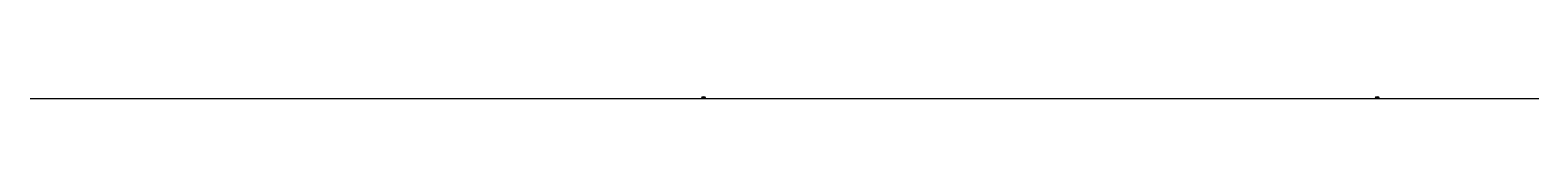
# Model space of a CAD drawing. Header units: inches. Extents: x 9 to 586, y 13 to 787.
# Drawn here: x 8.9 to 223.2, y 13 to 13.3 of the extents above; entities that cross this region are included whole.
import ezdxf

# ---------------------------------------------------------------- set-up
doc = ezdxf.new("R2010")
doc.units = ezdxf.units.IN
doc.header["$MEASUREMENT"] = 0
doc.layers.add('图层 1', color=7, linetype='Continuous')

msp = doc.modelspace()

# ---------------------------------------------------------------- hatches: boundary and pattern name
at = {"layer": '图层 1', "true_color": 0xffffff}
for points in [[(104.82, 12.98), (104.88, 13.22), (105.12, 13.28), (105.36, 13.22), (105.42, 12.98)], [(201, 12.98), (201.06, 13.22), (201.3, 13.28), (201.54, 13.22), (201.6, 12.98)]]:
    msp.add_hatch(color=7, dxfattribs=at).paths.add_polyline_path(points)

# ---------------------------------------------------------------- linework, layer by layer
at = {"layer": '图层 1', "color": 7, "lineweight": 25, "true_color": 0xffffff}
msp.add_lwpolyline([(8.94, 12.98), (586.02, 12.98)], dxfattribs=at)
at = {"layer": '图层 1', "lineweight": 0}
for points in [[(104.82, 12.98), (104.88, 13.22), (105.12, 13.28), (105.36, 13.22), (105.42, 12.98)], [(201, 12.98), (201.06, 13.22), (201.3, 13.28), (201.54, 13.22), (201.6, 12.98)]]:
    msp.add_lwpolyline(points, dxfattribs=at)

doc.saveas('drawing.dxf')
